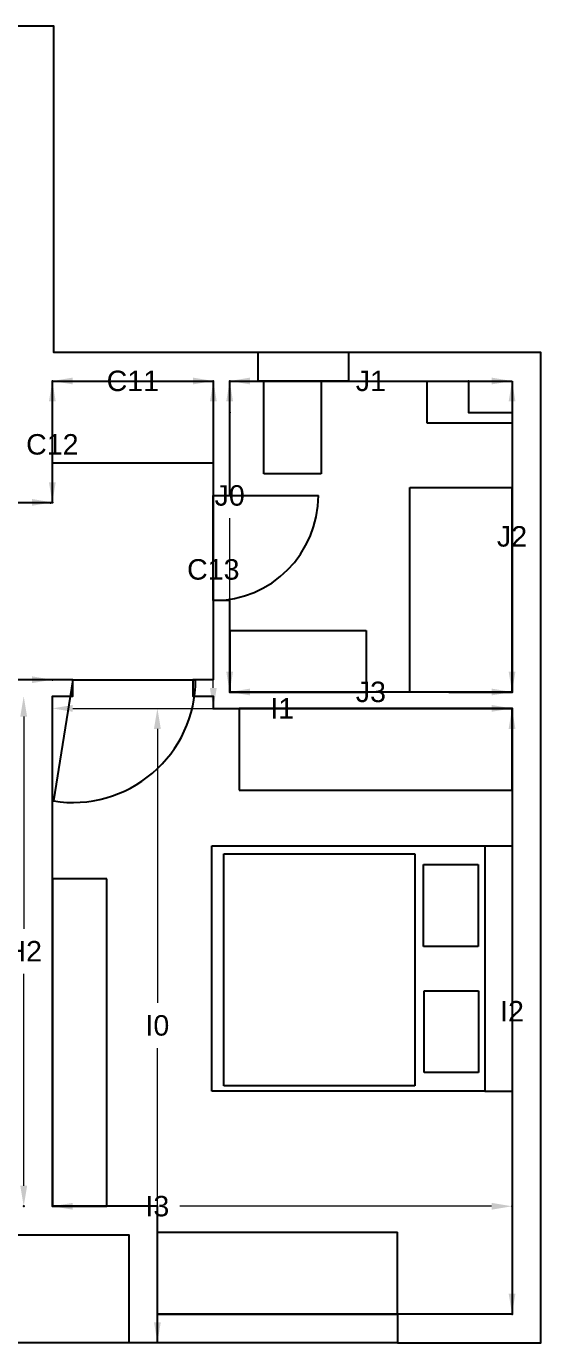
# Model space of a CAD drawing. Header units: inches. Extents: x 72.5 to 89, y 58.6 to 68.4.
# Drawn here: x 85.23 to 89.01, y 58.71 to 68.36 of the extents above; entities that cross this region are included whole.
import ezdxf

# ---------------------------------------------------------------- set-up
doc = ezdxf.new("R2010")
doc.units = ezdxf.units.IN
doc.header["$MEASUREMENT"] = 0
doc.layers.add('1', color=7, linetype='Continuous')
doc.layers.add('wall', color=7, linetype='Continuous')
doc.layers.add('desgin', color=7, linetype='Continuous', plot=False)
doc.styles.get("Standard").update_dxf_attribs({"font": 'Arial.ttf'})
doc.dimstyles.get("Standard").update_dxf_attribs({"dimtxt": 0.18, "dimasz": 0.18, "dimexe": 0.18, "dimexo": 0.0625, "dimgap": 0.09, "dimtad": 0, "dimtih": 1, "dimtoh": 1, "dimdec": 4, "dimzin": 0, "dimdsep": 46, "dimtxsty": 'Standard', "dimcen": 0.09, "dimadec": 0, "dimazin": 0, "dimtfac": 1, "dimtdec": 4, "dimtofl": 0, "dimtmove": 0, "dimatfit": 3, "dimfxl": 1, "dimtolj": 1, "dimtzin": 0, "dimarcsym": 0})

# ---------------------------------------------------------------- blocks, each defined once
blk = doc.blocks.new('*D31')
at = {"layer": '', "color": 0, "ltscale": 0.5, "transparency": 16777216}
for p in [(80.3952, 64.8724), (85.4252, 64.8724), (85.4252, 64.8724)]:
    blk.add_point(p, dxfattribs=at)
at = {"layer": 'wall', "color": 0, "lineweight": 9, "ltscale": 0.5, "transparency": 16777216}
for p, q in [((80.5452, 64.8724), (82.1903, 64.8724)), ((85.2752, 64.8724), (82.62, 64.8724))]:
    blk.add_line(p, q, dxfattribs=at)
at = {"layer": 'wall', "color": 0, "ltscale": 0.5, "transparency": 16777216}
for points in [[(80.5452, 64.8974), (80.5452, 64.8474), (80.3952, 64.8724)], [(85.2752, 64.8974), (85.2752, 64.8474), (85.4252, 64.8724)]]:
    blk.add_solid(points, dxfattribs=at)
at = {"layer": 'wall', "color": 0, "ltscale": 0.5, "transparency": 16777216, "insert": (82.4052, 64.8724), "char_height": 0.15, "attachment_point": 5}
blk.add_mtext('\\A1;C9', dxfattribs=at)
blk = doc.blocks.new('*D18')
at = {"layer": '', "color": 0, "ltscale": 0.5, "transparency": 16777216}
for p in [(82.1952, 63.5724), (85.4252, 63.5724), (85.4252, 63.5724)]:
    blk.add_point(p, dxfattribs=at)
at = {"layer": 'wall', "color": 0, "lineweight": 9, "ltscale": 0.5, "transparency": 16777216}
for p, q in [((82.3452, 63.5724), (83.943, 63.5724)), ((85.2752, 63.5724), (84.4873, 63.5724))]:
    blk.add_line(p, q, dxfattribs=at)
at = {"layer": 'wall', "color": 0, "ltscale": 0.5, "transparency": 16777216}
for points in [[(82.3452, 63.5974), (82.3452, 63.5474), (82.1952, 63.5724)], [(85.2752, 63.5974), (85.2752, 63.5474), (85.4252, 63.5724)]]:
    blk.add_solid(points, dxfattribs=at)
at = {"layer": 'wall', "color": 0, "ltscale": 0.5, "transparency": 16777216, "insert": (84.2152, 63.5724), "char_height": 0.15, "attachment_point": 5}
blk.add_mtext('\\A1;C10', dxfattribs=at)
blk = doc.blocks.new('*D17')
at = {"layer": '', "color": 0, "ltscale": 0.5, "transparency": 16777216}
for p in [(85.4252, 65.7622), (86.6052, 65.7622), (86.6052, 65.7622)]:
    blk.add_point(p, dxfattribs=at)
at = {"layer": 'wall', "color": 0, "lineweight": 9, "ltscale": 0.5, "transparency": 16777216}
for p, q in [((85.5752, 65.7622), (85.7656, 65.7622)), ((86.4552, 65.7622), (86.2648, 65.7622))]:
    blk.add_line(p, q, dxfattribs=at)
at = {"layer": 'wall', "color": 0, "ltscale": 0.5, "transparency": 16777216}
for points in [[(85.5752, 65.7872), (85.5752, 65.7372), (85.4252, 65.7622)], [(86.4552, 65.7872), (86.4552, 65.7372), (86.6052, 65.7622)]]:
    blk.add_solid(points, dxfattribs=at)
at = {"layer": 'wall', "color": 0, "ltscale": 0.5, "transparency": 16777216, "insert": (86.0152, 65.7622), "char_height": 0.15, "attachment_point": 5}
blk.add_mtext('\\A1;C11', dxfattribs=at)
blk = doc.blocks.new('*D16')
at = {"layer": 'wall', "color": 0, "lineweight": 9, "ltscale": 0.5, "transparency": 16777216}
for p, q in [((85.5752, 63.3622), (86.9618, 63.3622)), ((88.6452, 63.3622), (87.2585, 63.3622))]:
    blk.add_line(p, q, dxfattribs=at)
at = {"layer": 'wall', "color": 0, "ltscale": 0.5, "transparency": 16777216}
for points in [[(85.5752, 63.3872), (85.5752, 63.3372), (85.4252, 63.3622)], [(88.6452, 63.3872), (88.6452, 63.3372), (88.7952, 63.3622)]]:
    blk.add_solid(points, dxfattribs=at)
at = {"layer": 'wall', "color": 0, "ltscale": 0.5, "transparency": 16777216, "insert": (87.1102, 63.3622), "char_height": 0.15, "attachment_point": 5}
blk.add_mtext('\\A1;I1', dxfattribs=at)
blk = doc.blocks.new('*D15')
at = {"layer": '', "color": 0, "ltscale": 0.5, "transparency": 16777216}
for p in [(85.4252, 59.7122), (88.7952, 59.7122), (88.7952, 59.7122)]:
    blk.add_point(p, dxfattribs=at)
at = {"layer": 'wall', "color": 0, "lineweight": 9, "ltscale": 0.5, "transparency": 16777216}
for p, q in [((85.5752, 59.7122), (86.0315, 59.7122)), ((88.6452, 59.7122), (86.3588, 59.7122))]:
    blk.add_line(p, q, dxfattribs=at)
at = {"layer": 'wall', "color": 0, "ltscale": 0.5, "transparency": 16777216}
for points in [[(85.5752, 59.7372), (85.5752, 59.6872), (85.4252, 59.7122)], [(88.6452, 59.7372), (88.6452, 59.6872), (88.7952, 59.7122)]]:
    blk.add_solid(points, dxfattribs=at)
at = {"layer": 'wall', "color": 0, "ltscale": 0.5, "transparency": 16777216, "insert": (86.1952, 59.7122), "char_height": 0.15, "attachment_point": 5}
blk.add_mtext('\\A1;I3', dxfattribs=at)
blk = doc.blocks.new('*D14')
at = {"layer": '', "color": 0, "ltscale": 0.5, "transparency": 16777216}
for p in [(88.7952, 63.3622), (88.7952, 58.9222), (88.7952, 58.9222)]:
    blk.add_point(p, dxfattribs=at)
at = {"layer": 'wall', "color": 0, "lineweight": 9, "ltscale": 0.5, "transparency": 16777216}
for p, q in [((88.7952, 63.2122), (88.7952, 61.3072)), ((88.7952, 59.0722), (88.7952, 60.9772))]:
    blk.add_line(p, q, dxfattribs=at)
at = {"layer": 'wall', "color": 0, "ltscale": 0.5, "transparency": 16777216}
for points in [[(88.7702, 63.2122), (88.8202, 63.2122), (88.7952, 63.3622)], [(88.7702, 59.0722), (88.8202, 59.0722), (88.7952, 58.9222)]]:
    blk.add_solid(points, dxfattribs=at)
at = {"layer": 'wall', "color": 0, "ltscale": 0.5, "transparency": 16777216, "insert": (88.7952, 61.1422), "char_height": 0.15, "attachment_point": 5}
blk.add_mtext('\\A1;I2', dxfattribs=at)
blk = doc.blocks.new('*D13')
at = {"layer": 'wall', "color": 0, "lineweight": 9, "ltscale": 0.5, "transparency": 16777216}
for p, q in [((86.1952, 63.2122), (86.1952, 61.2033)), ((86.1952, 58.8622), (86.1952, 60.8712))]:
    blk.add_line(p, q, dxfattribs=at)
at = {"layer": 'wall', "color": 0, "ltscale": 0.5, "transparency": 16777216}
for points in [[(86.1702, 63.2122), (86.2202, 63.2122), (86.1952, 63.3622)], [(86.1702, 58.8622), (86.2202, 58.8622), (86.1952, 58.7122)]]:
    blk.add_solid(points, dxfattribs=at)
at = {"layer": 'wall', "color": 0, "ltscale": 0.5, "transparency": 16777216, "insert": (86.1952, 61.0372), "char_height": 0.15, "attachment_point": 5}
blk.add_mtext('\\A1;I0', dxfattribs=at)
blk = doc.blocks.new('*D10')
at = {"layer": '', "color": 0, "ltscale": 0.5, "transparency": 16777216}
for p in [(85.1052, 63.4522), (85.1052, 59.7122), (85.2152, 59.7122)]:
    blk.add_point(p, dxfattribs=at)
at = {"layer": 'wall', "color": 0, "lineweight": 9, "ltscale": 0.5, "transparency": 16777216}
for p, q in [((85.2152, 63.3022), (85.2152, 61.7472)), ((85.2152, 59.8622), (85.2152, 61.4172))]:
    blk.add_line(p, q, dxfattribs=at)
at = {"layer": 'wall', "color": 0, "ltscale": 0.5, "transparency": 16777216}
for points in [[(85.1902, 63.3022), (85.2402, 63.3022), (85.2152, 63.4522)], [(85.1902, 59.8622), (85.2402, 59.8622), (85.2152, 59.7122)]]:
    blk.add_solid(points, dxfattribs=at)
at = {"layer": 'wall', "color": 0, "ltscale": 0.5, "transparency": 16777216, "insert": (85.2152, 61.5822), "char_height": 0.15, "attachment_point": 5}
blk.add_mtext('\\A1;H2', dxfattribs=at)
blk = doc.blocks.new('*D5')
at = {"layer": '', "color": 0, "ltscale": 0.5, "transparency": 16777216}
for p in [(86.6052, 65.7622), (86.6052, 65.7622), (86.6052, 63.3622)]:
    blk.add_point(p, dxfattribs=at)
at = {"layer": 'wall', "color": 0, "lineweight": 9, "ltscale": 0.5, "transparency": 16777216}
for p, q in [((86.6052, 65.6122), (86.6052, 64.5469)), ((86.6052, 63.5122), (86.6052, 64.2134))]:
    blk.add_line(p, q, dxfattribs=at)
at = {"layer": 'wall', "color": 0, "ltscale": 0.5, "transparency": 16777216}
for points in [[(86.5802, 65.6122), (86.6302, 65.6122), (86.6052, 65.7622)], [(86.5802, 63.5122), (86.6302, 63.5122), (86.6052, 63.3622)]]:
    blk.add_solid(points, dxfattribs=at)
at = {"layer": 'wall', "color": 0, "ltscale": 0.5, "transparency": 16777216, "insert": (86.6052, 64.3801), "char_height": 0.15, "attachment_point": 5}
blk.add_mtext('\\A1;C13', dxfattribs=at)
blk = doc.blocks.new('*D4')
at = {"layer": '', "color": 0, "ltscale": 0.5, "transparency": 16777216}
for p in [(85.4252, 65.7622), (85.4252, 65.7622), (85.4112, 64.87)]:
    blk.add_point(p, dxfattribs=at)
at = {"layer": 'wall', "color": 0, "lineweight": 9, "ltscale": 0.5, "transparency": 16777216}
for p, q in [((85.4252, 65.6122), (85.4252, 65.4635)), ((85.4252, 65.02), (85.4252, 65.1301))]:
    blk.add_line(p, q, dxfattribs=at)
at = {"layer": 'wall', "color": 0, "ltscale": 0.5, "transparency": 16777216}
for points in [[(85.4002, 65.6122), (85.4502, 65.6122), (85.4252, 65.7622)], [(85.4002, 65.02), (85.4502, 65.02), (85.4252, 64.87)]]:
    blk.add_solid(points, dxfattribs=at)
at = {"layer": 'wall', "color": 0, "ltscale": 0.5, "transparency": 16777216, "insert": (85.4252, 65.2968), "char_height": 0.15, "attachment_point": 5}
blk.add_mtext('\\A1;C12', dxfattribs=at)
blk = doc.blocks.new('*D3')
at = {"layer": '', "color": 0, "ltscale": 0.5, "transparency": 16777216}
for p in [(88.4752, 65.7622), (88.4752, 63.4822), (88.7952, 63.4822)]:
    blk.add_point(p, dxfattribs=at)
at = {"layer": 'wall', "color": 0, "lineweight": 9, "ltscale": 0.5, "transparency": 16777216}
for p, q in [((88.7952, 65.6122), (88.7952, 64.7883)), ((88.7952, 63.6322), (88.7952, 64.4562))]:
    blk.add_line(p, q, dxfattribs=at)
at = {"layer": 'wall', "color": 0, "ltscale": 0.5, "transparency": 16777216}
for points in [[(88.7702, 65.6122), (88.8202, 65.6122), (88.7952, 65.7622)], [(88.7702, 63.6322), (88.8202, 63.6322), (88.7952, 63.4822)]]:
    blk.add_solid(points, dxfattribs=at)
at = {"layer": 'wall', "color": 0, "ltscale": 0.5, "transparency": 16777216, "insert": (88.7952, 64.6222), "char_height": 0.15, "attachment_point": 5}
blk.add_mtext('\\A1;J2', dxfattribs=at)
blk = doc.blocks.new('*D2')
at = {"layer": '', "color": 0, "ltscale": 0.5, "transparency": 16777216}
for p in [(86.7252, 65.7622), (86.7252, 65.5322), (88.7952, 65.5322)]:
    blk.add_point(p, dxfattribs=at)
at = {"layer": 'wall', "color": 0, "lineweight": 9, "ltscale": 0.5, "transparency": 16777216}
for p, q in [((86.8752, 65.7622), (87.5812, 65.7622)), ((88.6452, 65.7622), (87.9392, 65.7622))]:
    blk.add_line(p, q, dxfattribs=at)
at = {"layer": 'wall', "color": 0, "ltscale": 0.5, "transparency": 16777216}
for points in [[(86.8752, 65.7872), (86.8752, 65.7372), (86.7252, 65.7622)], [(88.6452, 65.7872), (88.6452, 65.7372), (88.7952, 65.7622)]]:
    blk.add_solid(points, dxfattribs=at)
at = {"layer": 'wall', "color": 0, "ltscale": 0.5, "transparency": 16777216, "insert": (87.7602, 65.7622), "char_height": 0.15, "attachment_point": 5}
blk.add_mtext('\\A1;J1', dxfattribs=at)
blk = doc.blocks.new('*D1')
at = {"layer": '', "color": 0, "ltscale": 0.5, "transparency": 16777216}
for p in [(86.7252, 65.7622), (86.7252, 63.4822), (86.7252, 63.4822)]:
    blk.add_point(p, dxfattribs=at)
at = {"layer": 'wall', "color": 0, "lineweight": 9, "ltscale": 0.5, "transparency": 16777216}
for p, q in [((86.7252, 65.6122), (86.7252, 65.0883)), ((86.7252, 63.6322), (86.7252, 64.7562))]:
    blk.add_line(p, q, dxfattribs=at)
at = {"layer": 'wall', "color": 0, "ltscale": 0.5, "transparency": 16777216}
for points in [[(86.7002, 65.6122), (86.7502, 65.6122), (86.7252, 65.7622)], [(86.7002, 63.6322), (86.7502, 63.6322), (86.7252, 63.4822)]]:
    blk.add_solid(points, dxfattribs=at)
at = {"layer": 'wall', "color": 0, "ltscale": 0.5, "transparency": 16777216, "insert": (86.7252, 64.9222), "char_height": 0.15, "attachment_point": 5}
blk.add_mtext('\\A1;J0', dxfattribs=at)
blk = doc.blocks.new('*D0')
at = {"layer": '', "color": 0, "ltscale": 0.5, "transparency": 16777216}
for p in [(86.7252, 63.4822), (86.7252, 63.4822), (88.7952, 63.4822)]:
    blk.add_point(p, dxfattribs=at)
at = {"layer": 'wall', "color": 0, "lineweight": 9, "ltscale": 0.5, "transparency": 16777216}
for p, q in [((86.8752, 63.4822), (87.5658, 63.4822)), ((88.6452, 63.4822), (87.9545, 63.4822))]:
    blk.add_line(p, q, dxfattribs=at)
at = {"layer": 'wall', "color": 0, "ltscale": 0.5, "transparency": 16777216}
for points in [[(86.8752, 63.5072), (86.8752, 63.4572), (86.7252, 63.4822)], [(88.6452, 63.5072), (88.6452, 63.4572), (88.7952, 63.4822)]]:
    blk.add_solid(points, dxfattribs=at)
at = {"layer": 'wall', "color": 0, "ltscale": 0.5, "transparency": 16777216, "insert": (87.7602, 63.4822), "char_height": 0.15, "attachment_point": 5}
blk.add_mtext('\\A1;J3', dxfattribs=at)

msp = doc.modelspace()

# ---------------------------------------------------------------- linework, layer by layer
at = {"layer": '1', "color": 2}
msp.add_line((86.60517, 64.15223), (86.60517, 64.92223), dxfattribs=at)
at = {"layer": '1'}
for points in [[(78.92517, 58.71237), (81.52517, 58.71237), (82.87517, 58.71237), (84.40517, 58.71237), (84.61517, 58.7128), (85.98517, 58.71262), (86.19517, 58.71259), (87.95517, 58.71237), (89.00517, 58.71223), (89.00517, 65.97223), (87.59517, 65.97223), (86.93517, 65.97223), (85.43517, 65.97223), (85.43517, 68.36237), (84.63517, 68.36237), (83.97517, 68.36237), (82.68517, 68.36237), (81.22517, 68.36237), (80.24517, 68.36237), (78.21517, 68.36237)], [(84.61517, 59.50223), (85.98517, 59.50223), (85.98517, 58.71262), (86.19517, 58.71259), (86.19517, 58.92223), (87.95517, 58.92223), (87.95517, 58.71223), (89.00517, 58.71223), (89.00517, 65.97223), (87.59517, 65.97223), (87.59517, 65.76223), (86.93517, 65.76223), (86.93517, 65.97223), (85.43517, 65.97223), (85.43517, 68.36237), (84.63517, 68.36237)], [(84.44517, 64.87237), (85.42517, 64.87237), (85.42517, 65.76223), (86.60517, 65.76223), (86.60517, 64.92223), (86.72517, 64.92223), (86.72517, 65.76223), (86.93517, 65.76223), (87.59517, 65.76223), (88.47517, 65.76223), (88.47517, 65.53223), (88.79517, 65.53223), (88.79517, 63.48223), (86.72517, 63.48223), (86.72517, 64.15223), (86.60517, 64.15223), (86.60517, 63.57237), (86.45517, 63.57237), (86.45517, 63.45237), (86.60517, 63.45237), (86.60517, 63.36223), (88.79517, 63.36223), (88.79517, 58.92223), (87.95517, 58.92223), (86.19517, 58.92223), (86.19517, 59.71223), (85.42517, 59.71223), (85.42517, 63.45237), (85.57517, 63.45237), (85.57517, 63.57237), (85.42517, 63.57237), (85.10517, 63.57237)]]:
    msp.add_lwpolyline(points, dxfattribs=at)
at = {"layer": 'desgin'}
for p, q in [((85.42517, 65.16223), (85.42517, 65.76223)), ((85.42517, 65.76223), (86.60517, 65.76223)), ((86.60517, 65.76223), (86.60517, 65.16223)), ((86.97517, 65.08227), (86.97517, 65.76227)), ((86.97517, 65.76227), (87.18517, 65.76227)), ((87.18517, 65.76227), (87.39517, 65.76227)), ((87.39517, 65.76227), (87.39517, 65.08227)), ((88.1721, 65.4523), (88.1721, 65.76223)), ((88.1721, 65.76223), (88.79517, 65.76223)), ((88.79517, 65.76223), (88.79517, 65.4523)), ((88.79517, 65.4523), (88.1721, 65.4523)), ((85.42517, 65.16223), (86.60517, 65.16223)), ((87.39517, 65.08227), (86.97517, 65.08227)), ((88.04517, 63.48223), (88.04517, 64.98223)), ((88.04517, 64.98223), (88.79517, 64.98223)), ((88.79517, 63.48223), (88.79517, 64.98223)), ((86.60517, 64.92223), (86.60517, 64.15223)), ((86.60517, 64.92223), (87.37517, 64.92223)), ((86.72517, 63.48223), (86.72517, 63.93223)), ((86.72517, 63.48223), (86.72517, 63.93223)), ((86.72517, 63.93223), (87.72517, 63.93223)), ((86.72517, 63.93223), (86.72517, 63.48223)), ((87.72517, 63.93223), (87.72517, 63.48223)), ((85.57517, 63.57237), (85.43384, 62.68353)), ((85.57517, 63.57237), (86.47517, 63.57237)), ((86.72517, 63.48223), (87.72517, 63.48223)), ((88.79517, 63.48223), (88.04517, 63.48223)), ((88.33287, 63.48223), (88.79517, 63.48223)), ((88.79517, 63.36223), (86.79517, 63.36223)), ((86.79517, 63.36223), (86.79517, 62.76223)), ((88.79517, 62.76223), (88.79517, 63.36223)), ((86.79517, 62.76223), (88.79517, 62.76223)), ((86.59517, 60.55504), (86.59517, 62.35504)), ((86.59517, 62.35504), (88.59517, 62.35504)), ((88.59517, 62.35504), (88.59517, 60.55504)), ((88.59517, 62.35504), (88.79517, 62.35504)), ((88.79517, 62.35504), (88.79517, 60.55504)), ((86.68217, 60.59583), (86.68217, 62.29583)), ((86.68217, 62.29583), (88.08217, 62.29583)), ((88.08217, 62.29583), (88.08217, 60.59583)), ((88.14634, 61.61713), (88.14634, 62.21713)), ((88.14634, 62.21713), (88.54634, 62.21713)), ((88.54634, 62.21713), (88.54634, 61.61713)), ((85.82517, 62.11223), (85.42517, 62.11223)), ((85.42517, 62.11223), (85.42517, 59.71223)), ((85.82517, 59.71223), (85.82517, 62.11223)), ((88.54634, 61.61713), (88.14634, 61.61713)), ((85.42517, 60.61223), (85.42517, 61.51223)), ((88.15032, 60.69238), (88.15032, 61.29238)), ((88.15032, 61.29238), (88.55032, 61.29238)), ((88.55032, 61.29238), (88.55032, 60.69238)), ((85.42517, 59.71223), (85.42517, 60.61223)), ((88.55032, 60.69238), (88.15032, 60.69238)), ((88.59517, 60.55504), (86.59517, 60.55504)), ((88.08217, 60.59583), (86.68217, 60.59583)), ((88.59517, 60.55504), (88.79517, 60.55504)), ((85.42517, 59.71223), (85.82517, 59.71223)), ((85.42517, 59.71223), (85.82517, 59.71223)), ((86.19517, 59.52223), (87.95517, 59.52223)), ((86.19517, 58.92223), (86.19517, 59.52223)), ((87.95517, 58.92223), (87.95517, 59.52223)), ((87.95517, 58.92223), (86.19517, 58.92223))]:
    msp.add_line(p, q, dxfattribs=at)
for centre, radius, start in [((86.60517, 64.92223), 0.77, 270), ((85.57517, 63.57237), 0.9, 260.965503)]:
    msp.add_arc(centre, radius, start, 0, dxfattribs=at)

# ---------------------------------------------------------------- dimensions: what is measured, and where the dimension line sits
at = {"layer": 'wall', "color": 2, "ltscale": 0.5}
for base, p1, p2, text, override, picture, middle in [((86.60517, 65.76223), (85.42517, 65.76223), (86.60517, 65.76223), 'C11', {"dimscale": 1, "dimtxt": 0.15, "dimasz": 0.15, "dimexe": 0.15, "dimsah": 1, "dimse1": 1, "dimse2": 1, "dimsd1": 0, "dimsd2": 0, "dimtix": 0, "dimtofl": 0, "dimtmove": 0, "dimatfit": 3, "dimlwd": 9, "dimlwe": 9}, '*D17', (86.01517, 65.76223)), ((86.72517, 65.76223), (88.79517, 65.53223), (86.72517, 65.53223), 'J1', {"dimtxt": 0.15, "dimasz": 0.15, "dimexe": 0.15, "dimsah": 1, "dimse1": 1, "dimse2": 1, "dimsd1": 0, "dimsd2": 0, "dimlwd": 9, "dimlwe": 9}, '*D2', (87.76017, 65.76223)), ((85.42517, 64.87237), (80.39517, 64.87237), (85.42517, 64.87237), 'C9', {"dimscale": 1, "dimtxt": 0.15, "dimasz": 0.15, "dimexe": 0.15, "dimsah": 1, "dimse1": 1, "dimse2": 1, "dimsd1": 0, "dimsd2": 0, "dimtix": 0, "dimtofl": 0, "dimtmove": 0, "dimatfit": 3, "dimlwd": 9, "dimlwe": 9}, '*D31', (82.40517, 64.87237)), ((85.42517, 63.57237), (82.19517, 63.57237), (85.42517, 63.57237), 'C10', {"dimtxt": 0.15, "dimasz": 0.15, "dimexe": 0.15, "dimsah": 1, "dimse1": 1, "dimse2": 1, "dimsd1": 0, "dimsd2": 0, "dimlwd": 9, "dimlwe": 9}, '*D18', (84.21517, 63.57237)), ((85.42517, 63.36223), (88.79517, 63.36223), (85.42517, 63.36223), 'I1', {"dimscale": 1, "dimtxt": 0.15, "dimasz": 0.15, "dimexe": 0.15, "dimsah": 1, "dimse1": 1, "dimse2": 1, "dimsd1": 0, "dimsd2": 0, "dimtix": 0, "dimtofl": 0, "dimtmove": 0, "dimatfit": 3, "dimlwd": 9, "dimlwe": 9}, '*D16', (87.11017, 63.36223)), ((88.79517, 59.71223), (85.42517, 59.71223), (88.79517, 59.71223), 'I3', {"dimscale": 1, "dimtxt": 0.15, "dimasz": 0.15, "dimexe": 0.15, "dimsah": 1, "dimse1": 1, "dimse2": 1, "dimsd1": 0, "dimsd2": 0, "dimtix": 0, "dimtofl": 0, "dimtmove": 0, "dimatfit": 3, "dimlwd": 9, "dimlwe": 9}, '*D15', (86.19517, 59.71223))]:
    dim = msp.add_linear_dim(base=base, p1=p1, p2=p2, text=text, dimstyle='Standard', override=override, dxfattribs=at)
    dim.commit()
    dim.dimension.update_dxf_attribs({"geometry": picture, "text_midpoint": middle, "dimtype": 160})
for base, p1, p2, text, override, picture, middle in [((85.42517, 65.76223), (85.41124, 64.87004), (85.42517, 65.76223), 'C12', {"dimtxt": 0.15, "dimasz": 0.15, "dimexe": 0.15, "dimsah": 1, "dimse1": 1, "dimse2": 1, "dimlwd": 9, "dimlwe": 9}, '*D4', (85.42517, 65.2968)), ((86.60517, 65.76223), (86.60517, 63.36223), (86.60517, 65.76223), 'C13', {"dimtxt": 0.15, "dimasz": 0.15, "dimexe": 0.15, "dimsah": 1, "dimse1": 1, "dimse2": 1, "dimsd1": 0, "dimsd2": 0, "dimlwd": 9, "dimlwe": 9}, '*D5', (86.60517, 64.38014)), ((86.72517, 63.48223), (86.72517, 65.76223), (86.72517, 63.48223), 'J0', {"dimtxt": 0.15, "dimasz": 0.15, "dimexe": 0.15, "dimsah": 1, "dimse1": 1, "dimse2": 1, "dimsd1": 0, "dimsd2": 0, "dimlwd": 9, "dimlwe": 9}, '*D1', (86.72517, 64.92223)), ((88.79517, 63.48223), (88.47517, 65.76223), (88.47517, 63.48223), 'J2', {"dimtxt": 0.15, "dimasz": 0.15, "dimexe": 0.15, "dimsah": 1, "dimse1": 1, "dimse2": 1, "dimsd1": 0, "dimsd2": 0, "dimlwd": 9, "dimlwe": 9}, '*D3', (88.79517, 64.62223)), ((88.79517, 58.92223), (88.79517, 63.36223), (88.79517, 58.92223), 'I2', {"dimscale": 1, "dimtxt": 0.15, "dimasz": 0.15, "dimexe": 0.15, "dimsah": 1, "dimse1": 1, "dimse2": 1, "dimsd1": 0, "dimsd2": 0, "dimtix": 0, "dimtofl": 0, "dimtmove": 0, "dimatfit": 3, "dimlwd": 9, "dimlwe": 9}, '*D14', (88.79517, 61.14223))]:
    dim = msp.add_linear_dim(base=base, p1=p1, p2=p2, angle=90, text=text, dimstyle='Standard', override=override, dxfattribs=at)
    dim.commit()
    dim.dimension.update_dxf_attribs({"geometry": picture, "text_midpoint": middle, "dimtype": 160})
dim = msp.add_linear_dim(base=(86.72517, 63.48223), p1=(88.79517, 63.48223), p2=(86.72517, 63.48223), text='J3', dimstyle='Standard', override={"dimscale": 1, "dimtxt": 0.15, "dimasz": 0.15, "dimexe": 0.15, "dimsah": 1, "dimse1": 1, "dimse2": 1, "dimsd1": 0, "dimsd2": 0, "dimtix": 0, "dimtofl": 0, "dimtmove": 0, "dimatfit": 3, "dimlwd": 9, "dimlwe": 9}, dxfattribs=at)
dim.commit()
dim.dimension.update_dxf_attribs({"geometry": '*D0', "text_midpoint": (87.76017, 63.48223)})
for base, p1, p2, text, picture, middle in [((85.21517, 59.71223), (85.10517, 63.45223), (85.10517, 59.71223), 'H2', '*D10', (85.21517, 61.58223)), ((86.19517, 58.71223), (85.42517, 63.36223), (86.60517, 58.71223), 'I0', '*D13', (86.19517, 61.03723))]:
    dim = msp.add_linear_dim(base=base, p1=p1, p2=p2, angle=90, text=text, dimstyle='Standard', override={"dimscale": 1, "dimtxt": 0.15, "dimasz": 0.15, "dimexe": 0.15, "dimsah": 1, "dimse1": 1, "dimse2": 1, "dimsd1": 0, "dimsd2": 0, "dimtix": 0, "dimtofl": 0, "dimtmove": 0, "dimatfit": 3, "dimlwd": 9, "dimlwe": 9}, dxfattribs=at)
    dim.commit()
    dim.dimension.update_dxf_attribs({"geometry": picture, "text_midpoint": middle})

doc.saveas('drawing.dxf')
